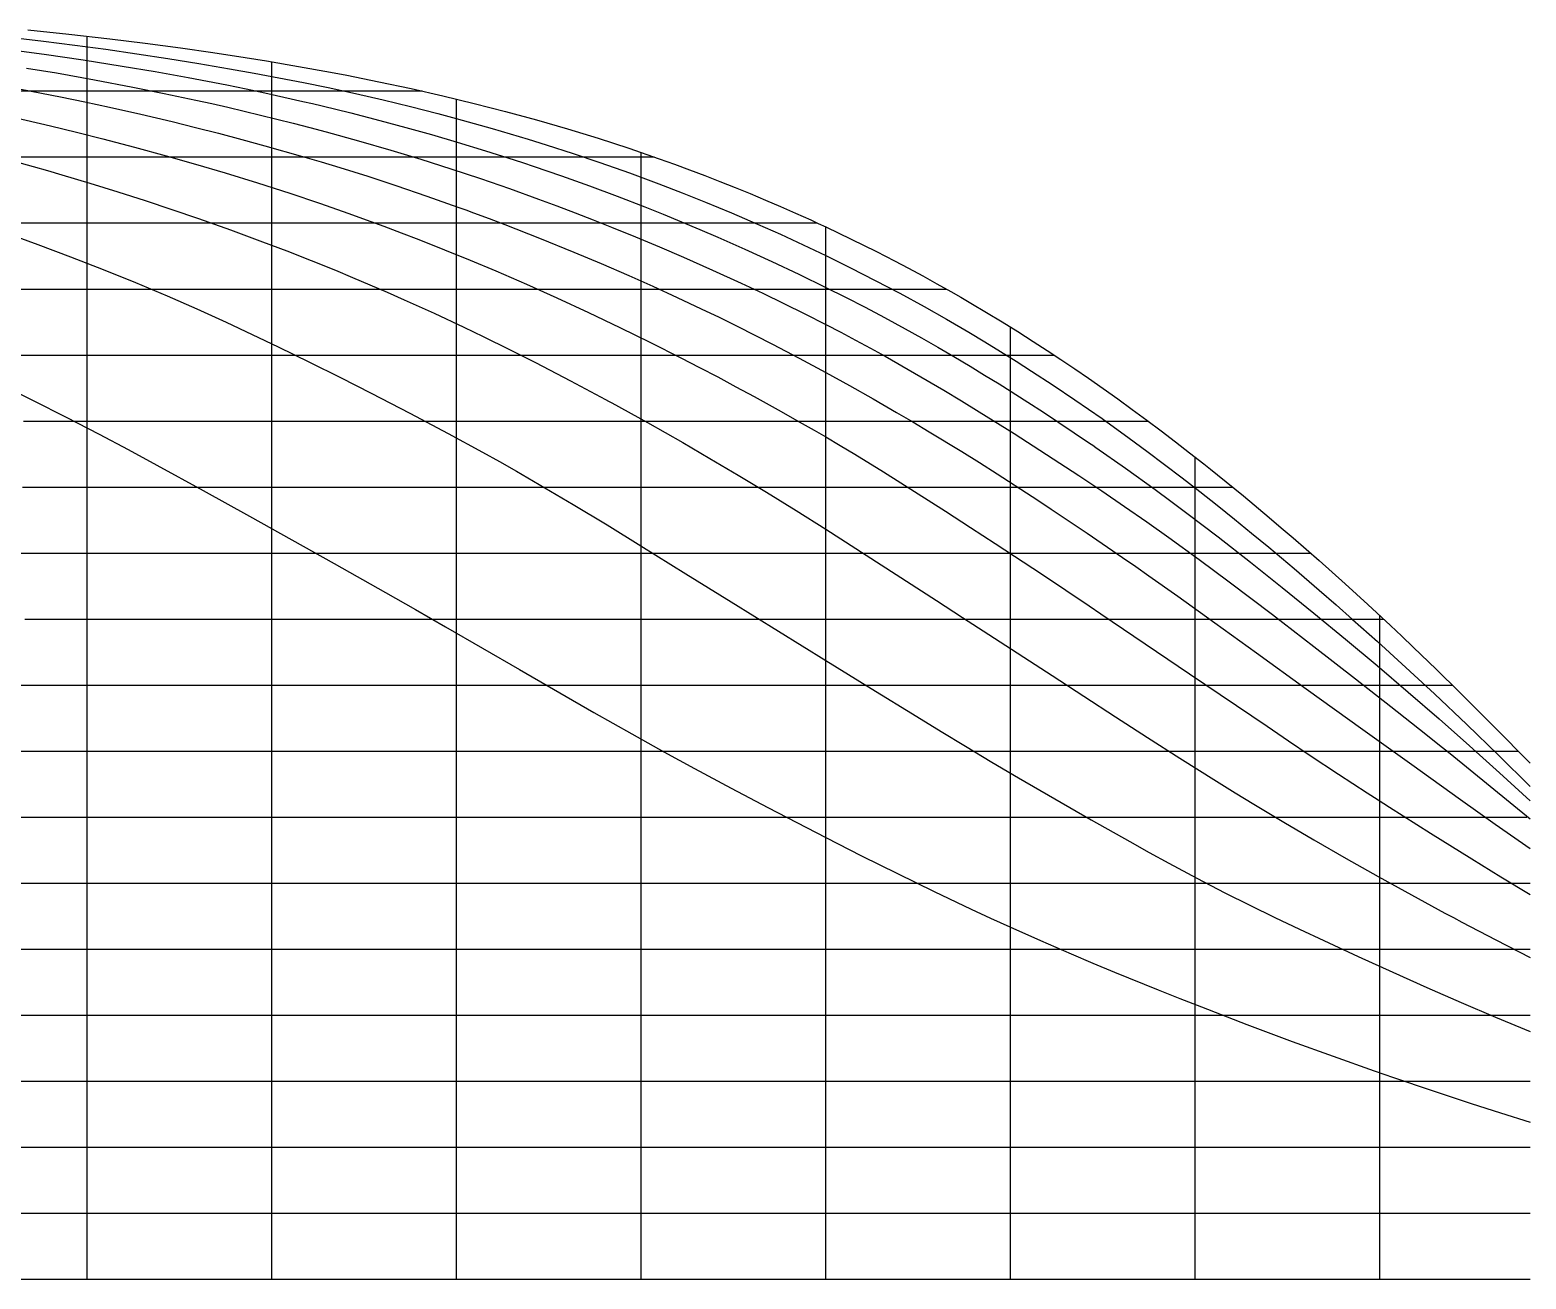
# Model space of a CAD drawing. Header units: millimetres. Extents: x 0 to 181739, y 0 to 19300.
# Drawn here: x 147534 to 170216, y 0 to 18925 of the extents above; entities that cross this region are included whole.
import ezdxf

# ---------------------------------------------------------------- set-up
doc = ezdxf.new("R2010")
doc.units = ezdxf.units.MM
for name, color, linetype in [('BUTTOCKS', 6, 'Continuous'), ('Knuckle', 1, 'Continuous'), ('SECTIONS', 3, 'Continuous'), ('WATERLINES', 5, 'Continuous')]:
    doc.layers.add(name, color=color, linetype=linetype)

msp = doc.modelspace()

# ---------------------------------------------------------------- linework, layer by layer
at = {"layer": 'BUTTOCKS'}
for points in [[(147354, 18000, 4908), (147611, 18000, 5033), (147956, 18000, 5205), (148298, 18000, 5383), (148532, 18000, 5508), (148765, 18000, 5637), (148996, 18000, 5768), (149225, 18000, 5901), (149316, 18000, 5954), (149406, 18000, 6008), (149649, 18000, 6153), (149890, 18000, 6299), (150130, 18000, 6448), (150368, 18000, 6600), (150583, 18000, 6741), (150796, 18000, 6884), (151008, 18000, 7031), (151218, 18000, 7179), (151386, 18000, 7301), (151553, 18000, 7424), (151741, 18000, 7565), (151927, 18000, 7708), (152112, 18000, 7853), (152295, 18000, 8000), (152319, 18000, 8019), (152342, 18000, 8038), (152568, 18000, 8224), (152792, 18000, 8412), (152967, 18000, 8560), (153141, 18000, 8709), (153315, 18000, 8858), (153479, 18000, 9000)], [(147288, 17000, 3075), (147554, 17000, 3167), (147819, 17000, 3262), (148276, 17000, 3431), (148503, 17000, 3519), (148729, 17000, 3608), (149182, 17000, 3794), (149407, 17000, 3889), (149632, 17000, 3986), (149879, 17000, 4096), (150125, 17000, 4209), (150370, 17000, 4324), (150614, 17000, 4441), (150862, 17000, 4563), (151109, 17000, 4689), (151354, 17000, 4816), (151598, 17000, 4947), (151898, 17000, 5112), (152195, 17000, 5282), (152491, 17000, 5455), (152694, 17000, 5579), (152897, 17000, 5704), (153098, 17000, 5832), (153297, 17000, 5962), (153502, 17000, 6098), (153705, 17000, 6236), (153906, 17000, 6376), (154106, 17000, 6520), (154325, 17000, 6681), (154541, 17000, 6845), (154756, 17000, 7011), (154968, 17000, 7180), (155190, 17000, 7362), (155377, 17000, 7518), (155562, 17000, 7677), (155745, 17000, 7838), (155927, 17000, 8000), (156182, 17000, 8230), (156434, 17000, 8463), (156482, 17000, 8508), (156531, 17000, 8553), (156765, 17000, 8776), (156998, 17000, 8999), (156998, 17000, 9000)], [(147071, 16000, 2080), (147652, 16000, 2224), (147925, 16000, 2294), (148199, 16000, 2366), (148613, 16000, 2479), (149025, 16000, 2597), (149493, 16000, 2740), (149726, 16000, 2814), (149959, 16000, 2890), (150376, 16000, 3032), (150790, 16000, 3180), (151029, 16000, 3268), (151268, 16000, 3359), (151505, 16000, 3453), (151741, 16000, 3549), (151971, 16000, 3645), (152199, 16000, 3744), (152427, 16000, 3844), (152654, 16000, 3948), (153001, 16000, 4111), (153345, 16000, 4281), (153589, 16000, 4404), (153832, 16000, 4531), (154073, 16000, 4661), (154312, 16000, 4794), (154546, 16000, 4928), (154779, 16000, 5065), (155010, 16000, 5205), (155238, 16000, 5348), (155451, 16000, 5485), (155662, 16000, 5625), (155871, 16000, 5768), (156078, 16000, 5914), (156281, 16000, 6062), (156483, 16000, 6212), (156683, 16000, 6365), (156880, 16000, 6520), (157089, 16000, 6689), (157295, 16000, 6860), (157499, 16000, 7035), (157700, 16000, 7212), (157801, 16000, 7304), (157901, 16000, 7396), (158060, 16000, 7544), (158218, 16000, 7695), (158374, 16000, 7847), (158528, 16000, 8000), (158735, 16000, 8211), (158939, 16000, 8425), (159142, 16000, 8641), (159342, 16000, 8858), (159471, 16000, 9000)], [(147072, 15000, 1523), (147586, 15000, 1620), (148093, 15000, 1721), (148600, 15000, 1827), (148724, 15000, 1854), (148849, 15000, 1881), (149402, 15000, 2007), (149678, 15000, 2073), (149954, 15000, 2141), (150458, 15000, 2271), (150960, 15000, 2408), (151216, 15000, 2481), (151472, 15000, 2556), (151728, 15000, 2633), (151983, 15000, 2713), (152411, 15000, 2852), (152624, 15000, 2925), (152837, 15000, 2999), (153009, 15000, 3061), (153180, 15000, 3125), (153444, 15000, 3226), (153707, 15000, 3330), (153969, 15000, 3438), (154229, 15000, 3548), (154581, 15000, 3702), (154930, 15000, 3862), (155202, 15000, 3990), (155472, 15000, 4121), (155690, 15000, 4230), (155907, 15000, 4341), (156122, 15000, 4454), (156336, 15000, 4571), (156558, 15000, 4696), (156778, 15000, 4824), (156996, 15000, 4955), (157213, 15000, 5090), (157475, 15000, 5260), (157734, 15000, 5435), (157937, 15000, 5577), (158138, 15000, 5722), (158336, 15000, 5871), (158532, 15000, 6022), (158667, 15000, 6130), (158800, 15000, 6238), (158970, 15000, 6382), (159138, 15000, 6527), (159304, 15000, 6675), (159467, 15000, 6825), (159534, 15000, 6888), (159600, 15000, 6951), (159777, 15000, 7124), (159952, 15000, 7300), (160117, 15000, 7471), (160280, 15000, 7645), (160441, 15000, 7822), (160599, 15000, 8000), (160733, 15000, 8153), (160864, 15000, 8307), (161050, 15000, 8531), (161234, 15000, 8756), (161415, 15000, 8984), (161428, 15000, 9000)], [(147357, 14000, 1185), (147838, 14000, 1264), (147961, 14000, 1285), (148084, 14000, 1306), (148707, 14000, 1415), (149329, 14000, 1530), (149719, 14000, 1606), (150108, 14000, 1684), (150502, 14000, 1766), (150895, 14000, 1851), (151484, 14000, 1985), (151778, 14000, 2054), (152071, 14000, 2126), (152521, 14000, 2241), (152969, 14000, 2360), (153182, 14000, 2420), (153395, 14000, 2481), (153623, 14000, 2549), (153850, 14000, 2619), (154076, 14000, 2691), (154302, 14000, 2765), (154422, 14000, 2806), (154542, 14000, 2847), (154766, 14000, 2926), (154988, 14000, 3007), (155210, 14000, 3090), (155431, 14000, 3175), (155847, 14000, 3342), (156260, 14000, 3516), (156585, 14000, 3658), (156909, 14000, 3805), (157124, 14000, 3907), (157339, 14000, 4010), (157553, 14000, 4116), (157765, 14000, 4225), (157976, 14000, 4336), (158186, 14000, 4451), (158395, 14000, 4567), (158601, 14000, 4687), (158831, 14000, 4825), (159058, 14000, 4967), (159282, 14000, 5113), (159503, 14000, 5263), (159552, 14000, 5297), (159600, 14000, 5331), (159696, 14000, 5399), (159907, 14000, 5555), (160115, 14000, 5715), (160320, 14000, 5879), (160521, 14000, 6048), (160654, 14000, 6165), (160786, 14000, 6285), (160916, 14000, 6406), (161045, 14000, 6529), (161215, 14000, 6699), (161381, 14000, 6871), (161545, 14000, 7047), (161705, 14000, 7226), (161868, 14000, 7415), (162027, 14000, 7607), (162182, 14000, 7803), (162335, 14000, 8000), (162393, 14000, 8077), (162451, 14000, 8154), (162634, 14000, 8403), (162814, 14000, 8654), (163059, 14000, 9000)], [(147436, 13000, 887), (147662, 13000, 920), (148344, 13000, 1022), (149024, 13000, 1130), (149701, 13000, 1243), (150377, 13000, 1361), (150845, 13000, 1446), (151313, 13000, 1534), (151678, 13000, 1605), (152114, 13000, 1693), (152550, 13000, 1784), (153031, 13000, 1889), (153511, 13000, 1999), (153790, 13000, 2065), (154068, 13000, 2134), (154345, 13000, 2205), (154622, 13000, 2279), (154845, 13000, 2341), (155067, 13000, 2406), (155511, 13000, 2540), (155850, 13000, 2648), (156188, 13000, 2762), (156525, 13000, 2879), (156687, 13000, 2938), (156850, 13000, 2998), (157240, 13000, 3146), (157628, 13000, 3301), (157777, 13000, 3362), (157925, 13000, 3424), (158069, 13000, 3486), (158212, 13000, 3548), (158351, 13000, 3609), (158490, 13000, 3672), (158742, 13000, 3788), (158993, 13000, 3908), (159242, 13000, 4031), (159489, 13000, 4159), (159544, 13000, 4188), (159600, 13000, 4218), (159841, 13000, 4350), (160079, 13000, 4486), (160283, 13000, 4607), (160484, 13000, 4731), (160684, 13000, 4859), (160881, 13000, 4990), (161070, 13000, 5122), (161256, 13000, 5256), (161439, 13000, 5395), (161619, 13000, 5538), (161782, 13000, 5673), (161942, 13000, 5811), (162100, 13000, 5952), (162255, 13000, 6096), (162407, 13000, 6244), (162557, 13000, 6394), (162703, 13000, 6547), (162846, 13000, 6704), (162994, 13000, 6873), (163138, 13000, 7045), (163278, 13000, 7220), (163414, 13000, 7399), (163523, 13000, 7547), (163630, 13000, 7697), (163839, 13000, 8000), (163875, 13000, 8054), (163910, 13000, 8107), (164084, 13000, 8373), (164254, 13000, 8639), (164484, 13000, 9000)], [(147422, 12000, 631), (147934, 12000, 696), (148550, 12000, 779), (149165, 12000, 866), (149634, 12000, 934), (150102, 12000, 1005), (150326, 12000, 1040), (150550, 12000, 1076), (150873, 12000, 1128), (151196, 12000, 1181), (151739, 12000, 1274), (152282, 12000, 1369), (152328, 12000, 1378), (152374, 12000, 1386), (153007, 12000, 1503), (153639, 12000, 1627), (153984, 12000, 1697), (154328, 12000, 1770), (154608, 12000, 1831), (154888, 12000, 1895), (155166, 12000, 1961), (155445, 12000, 2030), (155530, 12000, 2051), (155616, 12000, 2073), (155886, 12000, 2145), (156156, 12000, 2219), (156425, 12000, 2295), (156693, 12000, 2374), (157159, 12000, 2516), (157391, 12000, 2589), (157623, 12000, 2665), (157837, 12000, 2737), (158052, 12000, 2811), (158272, 12000, 2890), (158492, 12000, 2970), (158712, 12000, 3053), (158930, 12000, 3137), (159266, 12000, 3273), (159600, 12000, 3414), (159837, 12000, 3518), (160073, 12000, 3625), (160307, 12000, 3735), (160540, 12000, 3848), (160717, 12000, 3936), (160893, 12000, 4027), (161068, 12000, 4119), (161242, 12000, 4213), (161467, 12000, 4338), (161690, 12000, 4468), (161910, 12000, 4602), (162127, 12000, 4741), (162336, 12000, 4882), (162542, 12000, 5026), (162745, 12000, 5176), (162943, 12000, 5331), (163129, 12000, 5483), (163311, 12000, 5640), (163489, 12000, 5802), (163663, 12000, 5968), (163820, 12000, 6126), (163971, 12000, 6289), (164095, 12000, 6431), (164215, 12000, 6576), (164332, 12000, 6724), (164446, 12000, 6874), (164590, 12000, 7074), (164729, 12000, 7277), (164864, 12000, 7483), (164995, 12000, 7692), (165089, 12000, 7845), (165182, 12000, 8000), (165351, 12000, 8287), (165518, 12000, 8575), (165702, 12000, 8892), (165767, 12000, 9000)], [(147384, 11000, 419), (147955, 11000, 479), (148526, 11000, 543), (148759, 11000, 571), (148992, 11000, 599), (149468, 11000, 659), (149943, 11000, 721), (150673, 11000, 821), (150920, 11000, 857), (151167, 11000, 893), (151671, 11000, 970), (152174, 11000, 1049), (152302, 11000, 1069), (152431, 11000, 1090), (153111, 11000, 1203), (153790, 11000, 1322), (153907, 11000, 1344), (154024, 11000, 1365), (154609, 11000, 1475), (155193, 11000, 1591), (155699, 11000, 1698), (156203, 11000, 1811), (156365, 11000, 1849), (156527, 11000, 1888), (156808, 11000, 1958), (157088, 11000, 2029), (157367, 11000, 2104), (157646, 11000, 2180), (157759, 11000, 2211), (157872, 11000, 2243), (158150, 11000, 2324), (158427, 11000, 2406), (158703, 11000, 2492), (158979, 11000, 2580), (159290, 11000, 2683), (159600, 11000, 2791), (159837, 11000, 2878), (160074, 11000, 2966), (160309, 11000, 3058), (160543, 11000, 3152), (160779, 11000, 3250), (161014, 11000, 3350), (161248, 11000, 3453), (161481, 11000, 3559), (161581, 11000, 3605), (161680, 11000, 3651), (161856, 11000, 3736), (162032, 11000, 3821), (162228, 11000, 3919), (162423, 11000, 4020), (162617, 11000, 4123), (162809, 11000, 4229), (163074, 11000, 4382), (163205, 11000, 4462), (163335, 11000, 4543), (163552, 11000, 4685), (163767, 11000, 4831), (163977, 11000, 4983), (164184, 11000, 5140), (164347, 11000, 5270), (164508, 11000, 5404), (164632, 11000, 5512), (164754, 11000, 5624), (164873, 11000, 5737), (164989, 11000, 5854), (165102, 11000, 5975), (165211, 11000, 6098), (165244, 11000, 6137), (165349, 11000, 6265), (165449, 11000, 6395), (165547, 11000, 6528), (165687, 11000, 6731), (165822, 11000, 6938), (165943, 11000, 7135), (166060, 11000, 7334), (166174, 11000, 7535), (166284, 11000, 7738), (166354, 11000, 7869), (166422, 11000, 8000), (166585, 11000, 8320), (166750, 11000, 8640), (166864, 11000, 8849), (166950, 11000, 9000)], [(147455, 10000, 260), (147941, 10000, 300), (148428, 10000, 342), (148968, 10000, 394), (149509, 10000, 450), (150098, 10000, 515), (150687, 10000, 584), (151104, 10000, 636), (151521, 10000, 691), (151628, 10000, 705), (151735, 10000, 719), (152400, 10000, 813), (153064, 10000, 912), (153578, 10000, 992), (154092, 10000, 1076), (154577, 10000, 1159), (155062, 10000, 1244), (155450, 10000, 1316), (155838, 10000, 1389), (156396, 10000, 1499), (156952, 10000, 1615), (157479, 10000, 1731), (158004, 10000, 1854), (158470, 10000, 1970), (158934, 10000, 2093), (159268, 10000, 2185), (159600, 10000, 2281), (159906, 10000, 2373), (160210, 10000, 2469), (160453, 10000, 2547), (160695, 10000, 2628), (160936, 10000, 2712), (161177, 10000, 2798), (161555, 10000, 2939), (161930, 10000, 3088), (162312, 10000, 3247), (162691, 10000, 3413), (162894, 10000, 3505), (163097, 10000, 3600), (163299, 10000, 3697), (163500, 10000, 3796), (163711, 10000, 3905), (163921, 10000, 4018), (164129, 10000, 4134), (164334, 10000, 4254), (164537, 10000, 4378), (164768, 10000, 4527), (164994, 10000, 4682), (165205, 10000, 4834), (165412, 10000, 4991), (165614, 10000, 5154), (165811, 10000, 5323), (165898, 10000, 5401), (165984, 10000, 5481), (166097, 10000, 5593), (166207, 10000, 5707), (166314, 10000, 5826), (166416, 10000, 5947), (166516, 10000, 6071), (166612, 10000, 6198), (166707, 10000, 6332), (166799, 10000, 6469), (166887, 10000, 6608), (166972, 10000, 6750), (167053, 10000, 6894), (167130, 10000, 7039), (167198, 10000, 7172), (167264, 10000, 7306), (167346, 10000, 7478), (167425, 10000, 7651), (167580, 10000, 8000), (167692, 10000, 8253), (167807, 10000, 8505), (167908, 10000, 8712), (168013, 10000, 8917), (168059, 10000, 9000)], [(146879, 9000, 107), (147548, 9000, 141), (147766, 9000, 153), (147984, 9000, 166), (148628, 9000, 208), (149272, 9000, 256), (149696, 9000, 291), (150121, 9000, 329), (150759, 9000, 390), (151396, 9000, 457), (151610, 9000, 481), (151824, 9000, 505), (152372, 9000, 570), (152919, 9000, 639), (153144, 9000, 668), (153370, 9000, 699), (154024, 9000, 791), (154678, 9000, 890), (155207, 9000, 974), (155735, 9000, 1063), (156158, 9000, 1136), (156580, 9000, 1212), (157233, 9000, 1334), (157886, 9000, 1462), (158421, 9000, 1573), (158954, 9000, 1691), (159277, 9000, 1766), (159600, 9000, 1845), (160088, 9000, 1969), (160573, 9000, 2101), (160838, 9000, 2176), (161102, 9000, 2254), (161365, 9000, 2333), (161628, 9000, 2416), (161852, 9000, 2489), (162076, 9000, 2564), (162299, 9000, 2641), (162521, 9000, 2721), (162789, 9000, 2820), (163055, 9000, 2923), (163321, 9000, 3029), (163585, 9000, 3138), (163790, 9000, 3225), (163994, 9000, 3315), (164198, 9000, 3406), (164400, 9000, 3500), (164619, 9000, 3606), (164836, 9000, 3714), (165052, 9000, 3826), (165265, 9000, 3941), (165476, 9000, 4061), (165684, 9000, 4185), (165888, 9000, 4314), (166089, 9000, 4449), (166268, 9000, 4576), (166445, 9000, 4707), (166617, 9000, 4843), (166787, 9000, 4983), (166911, 9000, 5090), (167034, 9000, 5201), (167153, 9000, 5314), (167270, 9000, 5431), (167383, 9000, 5551), (167493, 9000, 5674), (167582, 9000, 5781), (167669, 9000, 5890), (167753, 9000, 6002), (167833, 9000, 6116), (167909, 9000, 6232), (167982, 9000, 6351), (168055, 9000, 6479), (168124, 9000, 6609), (168189, 9000, 6741), (168281, 9000, 6943), (168366, 9000, 7146), (168448, 9000, 7358), (168526, 9000, 7572), (168681, 9000, 8000), (168715, 9000, 8093), (168750, 9000, 8186), (168819, 9000, 8364), (168891, 9000, 8541), (168966, 9000, 8716), (169046, 9000, 8889), (169096, 9000, 8993), (169099, 9000, 9000)], [(146857, 8000, 37), (147559, 8000, 58), (148135, 8000, 79), (148710, 8000, 104), (149361, 8000, 136), (150012, 8000, 174), (150661, 8000, 219), (151311, 8000, 269), (151499, 8000, 285), (151687, 8000, 301), (152268, 8000, 355), (152848, 8000, 414), (153468, 8000, 481), (154086, 8000, 555), (154190, 8000, 568), (154293, 8000, 581), (154883, 8000, 658), (155472, 8000, 741), (156120, 8000, 839), (156768, 8000, 941), (157091, 8000, 995), (157413, 8000, 1049), (157610, 8000, 1083), (157807, 8000, 1117), (158412, 8000, 1227), (159017, 8000, 1342), (159309, 8000, 1400), (159600, 8000, 1460), (159857, 8000, 1515), (160113, 8000, 1571), (160404, 8000, 1637), (160695, 8000, 1706), (160986, 8000, 1777), (161275, 8000, 1850), (161681, 8000, 1957), (162085, 8000, 2068), (162341, 8000, 2142), (162596, 8000, 2218), (162850, 8000, 2297), (163104, 8000, 2378), (163359, 8000, 2462), (163612, 8000, 2548), (163864, 8000, 2638), (164116, 8000, 2731), (164189, 8000, 2759), (164263, 8000, 2787), (164504, 8000, 2882), (164745, 8000, 2979), (164985, 8000, 3079), (165223, 8000, 3182), (165443, 8000, 3280), (165662, 8000, 3380), (165879, 8000, 3483), (166095, 8000, 3590), (166249, 8000, 3668), (166403, 8000, 3749), (166555, 8000, 3832), (166706, 8000, 3917), (166911, 8000, 4038), (167112, 8000, 4164), (167310, 8000, 4296), (167505, 8000, 4433), (167671, 8000, 4557), (167833, 8000, 4685), (167992, 8000, 4818), (168147, 8000, 4956), (168269, 8000, 5071), (168387, 8000, 5189), (168502, 8000, 5310), (168613, 8000, 5435), (168719, 8000, 5565), (168820, 8000, 5698), (168902, 8000, 5816), (168979, 8000, 5936), (169052, 8000, 6060), (169120, 8000, 6186), (169184, 8000, 6315), (169244, 8000, 6445), (169315, 8000, 6617), (169380, 8000, 6792), (169439, 8000, 6968), (169494, 8000, 7146), (169556, 8000, 7359), (169615, 8000, 7573), (169673, 8000, 7787), (169734, 8000, 8000), (169796, 8000, 8207), (169863, 8000, 8412), (169936, 8000, 8616), (170015, 8000, 8817), (170095, 8000, 9000)], [(147095, 7000, 6), (147753, 7000, 15), (148412, 7000, 28), (148908, 7000, 40), (149404, 7000, 54), (149748, 7000, 66), (150092, 7000, 78), (150748, 7000, 105), (151403, 7000, 138), (151882, 7000, 166), (152361, 7000, 199), (152596, 7000, 216), (152831, 7000, 234), (153311, 7000, 274), (153790, 7000, 317), (154029, 7000, 340), (154268, 7000, 363), (154924, 7000, 432), (155580, 7000, 507), (156183, 7000, 582), (156785, 7000, 662), (157194, 7000, 719), (157602, 7000, 778), (158006, 7000, 839), (158409, 7000, 903), (159005, 7000, 1001), (159600, 7000, 1105), (159723, 7000, 1127), (159845, 7000, 1149), (160362, 7000, 1247), (160878, 7000, 1351), (161432, 7000, 1469), (161985, 7000, 1595), (162259, 7000, 1661), (162534, 7000, 1729), (162808, 7000, 1799), (163081, 7000, 1871), (163155, 7000, 1891), (163230, 7000, 1911), (163483, 7000, 1982), (163736, 7000, 2054), (163988, 7000, 2129), (164239, 7000, 2207), (164660, 7000, 2343), (165078, 7000, 2486), (165296, 7000, 2564), (165514, 7000, 2644), (165730, 7000, 2725), (165946, 7000, 2809), (166031, 7000, 2843), (166116, 7000, 2878), (166361, 7000, 2979), (166605, 7000, 3083), (166848, 7000, 3191), (167088, 7000, 3302), (167143, 7000, 3328), (167197, 7000, 3354), (167429, 7000, 3468), (167659, 7000, 3585), (167887, 7000, 3707), (168112, 7000, 3835), (168322, 7000, 3962), (168528, 7000, 4095), (168664, 7000, 4187), (168797, 7000, 4283), (168927, 7000, 4382), (169057, 7000, 4486), (169184, 7000, 4593), (169308, 7000, 4705), (169428, 7000, 4820), (169558, 7000, 4955), (169682, 7000, 5095), (169761, 7000, 5191), (169837, 7000, 5290), (169910, 7000, 5392), (169982, 7000, 5500), (170049, 7000, 5611), (170113, 7000, 5724), (170172, 7000, 5840), (170226, 7000, 5958)], [(52200, 6000, 0), (148246, 6000, 0), (148908, 6000, 2), (149570, 6000, 9), (150043, 6000, 16), (150516, 6000, 25), (151204, 6000, 42), (151892, 6000, 64), (152139, 6000, 74), (152386, 6000, 84), (152987, 6000, 113), (153588, 6000, 147), (154056, 6000, 177), (154524, 6000, 210), (155225, 6000, 266), (155926, 6000, 329), (156548, 6000, 390), (157170, 6000, 458), (157782, 6000, 530), (158393, 6000, 608), (158997, 6000, 690), (159600, 6000, 778), (160247, 6000, 878), (160892, 6000, 986), (161304, 6000, 1058), (161716, 6000, 1133), (162290, 6000, 1244), (162576, 6000, 1303), (162862, 6000, 1363), (163389, 6000, 1480), (163652, 6000, 1542), (163914, 6000, 1605), (163974, 6000, 1620), (164034, 6000, 1635), (164524, 6000, 1762), (165011, 6000, 1897), (165279, 6000, 1974), (165546, 6000, 2053), (165812, 6000, 2135), (166077, 6000, 2220), (166345, 6000, 2308), (166612, 6000, 2399), (166877, 6000, 2493), (167142, 6000, 2590), (167352, 6000, 2671), (167562, 6000, 2753), (167792, 6000, 2846), (168020, 6000, 2943), (168248, 6000, 3042), (168473, 6000, 3145), (168684, 6000, 3245), (168892, 6000, 3348), (169099, 6000, 3456), (169303, 6000, 3568), (169432, 6000, 3642), (169559, 6000, 3718), (169686, 6000, 3797), (169810, 6000, 3877), (169930, 6000, 3958), (170047, 6000, 4041), (170163, 6000, 4126), (170277, 6000, 4214)], [(52200, 5000, 0), (150475, 5000, 0), (150996, 5000, 1), (151517, 5000, 5), (152105, 5000, 13), (152693, 5000, 25), (153328, 5000, 42), (153962, 5000, 63), (154048, 5000, 66), (154134, 5000, 70), (154628, 5000, 91), (155121, 5000, 115), (155574, 5000, 139), (156027, 5000, 167), (156506, 5000, 199), (156984, 5000, 234), (157574, 5000, 282), (158164, 5000, 335), (158370, 5000, 355), (158575, 5000, 376), (159126, 5000, 434), (159363, 5000, 461), (159600, 5000, 488), (160189, 5000, 560), (160778, 5000, 637), (161246, 5000, 702), (161713, 5000, 770), (162301, 5000, 860), (162888, 5000, 956), (163232, 5000, 1015), (163575, 5000, 1077), (163917, 5000, 1141), (164259, 5000, 1209), (164427, 5000, 1244), (164595, 5000, 1279), (164952, 5000, 1356), (165231, 5000, 1419), (165510, 5000, 1484), (165789, 5000, 1552), (166067, 5000, 1621), (166443, 5000, 1719), (166817, 5000, 1821), (167000, 5000, 1873), (167183, 5000, 1926), (167432, 5000, 2002), (167680, 5000, 2080), (167928, 5000, 2161), (168174, 5000, 2245), (168432, 5000, 2336), (168688, 5000, 2431), (168943, 5000, 2530), (169197, 5000, 2632), (169389, 5000, 2712), (169580, 5000, 2795), (169770, 5000, 2880), (169959, 5000, 2967), (170119, 5000, 3043), (170277, 5000, 3121)], [(52200, 4000, 0), (152696, 4000, 0), (153335, 4000, 2), (153974, 4000, 8), (154601, 4000, 18), (155228, 4000, 32), (155861, 4000, 49), (156493, 4000, 71), (157158, 4000, 98), (157823, 4000, 131), (158265, 4000, 157), (158707, 4000, 185), (159153, 4000, 216), (159600, 4000, 250), (160219, 4000, 303), (160838, 4000, 360), (161078, 4000, 384), (161318, 4000, 409), (161920, 4000, 473), (162522, 4000, 543), (162701, 4000, 565), (162880, 4000, 587), (163517, 4000, 669), (163834, 4000, 713), (164152, 4000, 759), (164512, 4000, 814), (164871, 4000, 871), (165227, 4000, 931), (165581, 4000, 994), (166106, 4000, 1092), (166630, 4000, 1198), (167057, 4000, 1290), (167482, 4000, 1386), (167735, 4000, 1447), (167988, 4000, 1509), (168240, 4000, 1574), (168492, 4000, 1641), (168574, 4000, 1664), (168657, 4000, 1687), (168902, 4000, 1757), (169146, 4000, 1830), (169389, 4000, 1905), (169631, 4000, 1984), (169955, 4000, 2094), (170277, 4000, 2209)], [(52200, 3000, 0), (155017, 3000, 0), (155691, 3000, 2), (156364, 3000, 8), (156508, 3000, 9), (156651, 3000, 11), (157238, 3000, 20), (157826, 3000, 32), (158273, 3000, 43), (158719, 3000, 55), (159160, 3000, 70), (159600, 3000, 86), (160247, 3000, 114), (160899, 3000, 146), (161551, 3000, 184), (162211, 3000, 228), (162871, 3000, 278), (163372, 3000, 321), (163873, 3000, 368), (164441, 3000, 427), (165008, 3000, 491), (165351, 3000, 533), (165694, 3000, 576), (166268, 3000, 655), (166841, 3000, 739), (167346, 3000, 819), (167850, 3000, 906), (168293, 3000, 987), (168734, 3000, 1073), (169005, 3000, 1129), (169276, 3000, 1187), (169547, 3000, 1247), (169817, 3000, 1310), (170277, 3000, 1422)], [(52200, 2000, 0), (157806, 2000, 0), (158029, 2000, 0), (158252, 2000, 0), (158926, 2000, 3), (159600, 2000, 8), (160368, 2000, 16), (161136, 2000, 28), (161282, 2000, 30), (161428, 2000, 33), (162153, 2000, 49), (162877, 2000, 71), (163509, 2000, 96), (164140, 2000, 126), (164898, 2000, 170), (165562, 2000, 215), (166225, 2000, 267), (166734, 2000, 312), (167243, 2000, 361), (167755, 2000, 415), (168266, 2000, 475), (168606, 2000, 517), (168945, 2000, 561), (169237, 2000, 602), (169530, 2000, 645), (169821, 2000, 689), (170113, 2000, 736), (170195, 2000, 750), (170277, 2000, 764)], [(52200, 1000, 0), (163770, 1000, 0), (164327, 1000, 1), (164946, 1000, 3), (165565, 1000, 10), (166210, 1000, 20), (166855, 1000, 38), (167340, 1000, 56), (167824, 1000, 78), (168240, 1000, 101), (168655, 1000, 125), (168866, 1000, 138), (169078, 1000, 152), (169678, 1000, 195), (170277, 1000, 243)]]:
    msp.add_polyline3d(points, dxfattribs=at)
at = {"layer": 'Knuckle'}
msp.add_polyline3d([(51161, 0, 0), (170277, 0, 0)], dxfattribs=at)
at = {"layer": 'SECTIONS'}
for points in [[(148400, 0, 0), (148400, 5931, 0), (148400, 6220, 2), (148400, 6509, 9), (148400, 6778, 18), (148400, 7048, 30), (148400, 7317, 44), (148400, 7586, 60), (148400, 7822, 77), (148400, 8058, 95), (148400, 8293, 116), (148400, 8527, 139), (148400, 8760, 164), (148400, 8994, 192), (148400, 9229, 222), (148400, 9463, 255), (148400, 9698, 291), (148400, 9931, 328), (148400, 10058, 349), (148400, 10184, 371), (148400, 10433, 416), (148400, 10681, 464), (148400, 10930, 514), (148400, 11177, 566), (148400, 11358, 606), (148400, 11538, 647), (148400, 11795, 708), (148400, 12050, 771), (148400, 12305, 837), (148400, 12559, 905), (148400, 12612, 920), (148400, 12665, 935), (148400, 12919, 1007), (148400, 13171, 1083), (148400, 13423, 1162), (148400, 13674, 1245), (148400, 13946, 1341), (148400, 14217, 1442), (148400, 14448, 1534), (148400, 14677, 1631), (148400, 14828, 1700), (148400, 14977, 1772), (148400, 15125, 1848), (148400, 15165, 1870), (148400, 15206, 1892), (148400, 15349, 1973), (148400, 15490, 2059), (148400, 15628, 2148), (148400, 15764, 2242), (148400, 15897, 2339), (148400, 16027, 2441), (148400, 16146, 2540), (148400, 16261, 2642), (148400, 16374, 2748), (148400, 16484, 2857), (148400, 16590, 2970), (148400, 16693, 3086), (148400, 16791, 3203), (148400, 16886, 3324), (148400, 16977, 3447), (148400, 17066, 3573), (148400, 17151, 3701), (148400, 17233, 3831), (148400, 17276, 3901), (148400, 17318, 3971), (148400, 17440, 4188), (148400, 17556, 4408), (148400, 17665, 4632), (148400, 17768, 4858), (148400, 17863, 5084), (148400, 17954, 5313), (148400, 18039, 5544), (148400, 18119, 5777), (148400, 18195, 6015), (148400, 18266, 6254), (148400, 18333, 6495), (148400, 18396, 6737), (148400, 18432, 6879), (148400, 18466, 7022), (148400, 18522, 7266), (148400, 18575, 7510), (148400, 18625, 7755), (148400, 18671, 8000), (148400, 18728, 8326), (148400, 18780, 8652), (148400, 18825, 8957), (148400, 18831, 9000)], [(151200, 0, 0), (151200, 4674, 0), (151200, 5016, 3), (151200, 5359, 11), (151200, 5675, 24), (151200, 5992, 41), (151200, 6307, 63), (151200, 6518, 80), (151200, 6729, 99), (151200, 7149, 144), (151200, 7407, 175), (151200, 7665, 210), (151200, 7922, 247), (151200, 8179, 287), (151200, 8453, 334), (151200, 8726, 383), (151200, 8999, 436), (151200, 9272, 490), (151200, 9533, 546), (151200, 9793, 603), (151200, 10055, 663), (151200, 10316, 725), (151200, 10577, 789), (151200, 10838, 856), (151200, 11093, 923), (151200, 11348, 993), (151200, 11590, 1061), (151200, 11831, 1132), (151200, 12072, 1204), (151200, 12311, 1279), (151200, 12670, 1397), (151200, 12848, 1459), (151200, 13026, 1523), (151200, 13263, 1611), (151200, 13499, 1703), (151200, 13733, 1800), (151200, 13965, 1903), (151200, 14029, 1932), (151200, 14093, 1962), (151200, 14312, 2071), (151200, 14528, 2187), (151200, 14670, 2268), (151200, 14809, 2353), (151200, 14947, 2441), (151200, 15073, 2527), (151200, 15197, 2616), (151200, 15319, 2709), (151200, 15438, 2805), (151200, 15555, 2903), (151200, 15670, 3005), (151200, 15785, 3114), (151200, 15898, 3227), (151200, 16008, 3342), (151200, 16115, 3460), (151200, 16218, 3581), (151200, 16319, 3705), (151200, 16400, 3809), (151200, 16479, 3916), (151200, 16556, 4024), (151200, 16631, 4133), (151200, 16753, 4319), (151200, 16869, 4509), (151200, 16980, 4701), (151200, 17086, 4896), (151200, 17188, 5093), (151200, 17285, 5292), (151200, 17379, 5494), (151200, 17468, 5697), (151200, 17586, 5979), (151200, 17697, 6264), (151200, 17801, 6552), (151200, 17894, 6825), (151200, 17980, 7101), (151200, 18046, 7324), (151200, 18107, 7549), (151200, 18166, 7774), (151200, 18221, 8000), (151200, 18279, 8243), (151200, 18334, 8486), (151200, 18438, 8973), (151200, 18443, 9000)], [(154000, 0, 0), (154000, 3426, 0), (154000, 3650, 1), (154000, 3873, 5), (154000, 4096, 11), (154000, 4319, 20), (154000, 4566, 33), (154000, 4812, 49), (154000, 5058, 69), (154000, 5304, 92), (154000, 5642, 128), (154000, 5979, 171), (154000, 6242, 209), (154000, 6504, 250), (154000, 6766, 294), (154000, 7028, 342), (154000, 7417, 418), (154000, 7804, 500), (154000, 8025, 550), (154000, 8246, 601), (154000, 8686, 708), (154000, 9002, 789), (154000, 9318, 872), (154000, 9633, 957), (154000, 9948, 1046), (154000, 10232, 1128), (154000, 10515, 1212), (154000, 10784, 1293), (154000, 11052, 1377), (154000, 11319, 1464), (154000, 11585, 1554), (154000, 11783, 1623), (154000, 11980, 1694), (154000, 12176, 1767), (154000, 12371, 1844), (154000, 12460, 1880), (154000, 12549, 1916), (154000, 12753, 2004), (154000, 12954, 2095), (154000, 13154, 2191), (154000, 13352, 2291), (154000, 13555, 2400), (154000, 13755, 2514), (154000, 13893, 2598), (154000, 14029, 2685), (154000, 14163, 2774), (154000, 14295, 2867), (154000, 14424, 2963), (154000, 14552, 3062), (154000, 14685, 3170), (154000, 14816, 3283), (154000, 14943, 3398), (154000, 15068, 3517), (154000, 15190, 3639), (154000, 15309, 3763), (154000, 15449, 3918), (154000, 15585, 4077), (154000, 15730, 4256), (154000, 15869, 4440), (154000, 16004, 4628), (154000, 16133, 4820), (154000, 16264, 5025), (154000, 16390, 5234), (154000, 16510, 5446), (154000, 16626, 5661), (154000, 16719, 5843), (154000, 16810, 6027), (154000, 16921, 6265), (154000, 17027, 6505), (154000, 17128, 6748), (154000, 17226, 6992), (154000, 17321, 7242), (154000, 17411, 7493), (154000, 17498, 7746), (154000, 17582, 8000), (154000, 17639, 8179), (154000, 17694, 8359), (154000, 17778, 8642), (154000, 17858, 8926), (154000, 17878, 9000)], [(156800, 0, 0), (156800, 2325, 0), (156800, 2652, 3), (156800, 2978, 12), (156800, 3240, 24), (156800, 3501, 40), (156800, 3763, 61), (156800, 4023, 85), (156800, 4271, 113), (156800, 4519, 145), (156800, 4766, 181), (156800, 5012, 221), (156800, 5318, 276), (156800, 5623, 336), (156800, 5894, 394), (156800, 6164, 454), (156800, 6434, 518), (156800, 6702, 586), (156800, 6972, 656), (156800, 7241, 729), (156800, 7777, 881), (156800, 8318, 1042), (156800, 8856, 1207), (156800, 9407, 1383), (156800, 9682, 1474), (156800, 9955, 1567), (156800, 10192, 1650), (156800, 10428, 1735), (156800, 10663, 1823), (156800, 10896, 1915), (156800, 11091, 1994), (156800, 11285, 2075), (156800, 11477, 2159), (156800, 11668, 2246), (156800, 11860, 2337), (156800, 12050, 2431), (156800, 12239, 2529), (156800, 12425, 2630), (156800, 12647, 2758), (156800, 12864, 2892), (156800, 13078, 3032), (156800, 13287, 3178), (156800, 13435, 3288), (156800, 13581, 3401), (156800, 13725, 3517), (156800, 13866, 3636), (156800, 14053, 3803), (156800, 14235, 3975), (156800, 14411, 4153), (156800, 14582, 4336), (156800, 14690, 4457), (156800, 14795, 4580), (156800, 14898, 4706), (156800, 14998, 4834), (156800, 15141, 5027), (156800, 15278, 5224), (156800, 15410, 5425), (156800, 15537, 5629), (156800, 15573, 5688), (156800, 15608, 5748), (156800, 15733, 5963), (156800, 15854, 6180), (156800, 15971, 6400), (156800, 16084, 6621), (156800, 16183, 6825), (156800, 16292, 7055), (156800, 16396, 7286), (156800, 16497, 7519), (156800, 16595, 7754), (156800, 16645, 7877), (156800, 16694, 8000), (156800, 16769, 8193), (156800, 16843, 8386), (156800, 16940, 8644), (156800, 17034, 8903), (156800, 17068, 9000)], [(159600, 0, 0), (159600, 1543, 0), (159600, 1853, 4), (159600, 2163, 15), (159600, 2406, 30), (159600, 2649, 49), (159600, 2891, 74), (159600, 3133, 103), (159600, 3413, 144), (159600, 3692, 191), (159600, 3924, 235), (159600, 4155, 283), (159600, 4385, 334), (159600, 4614, 389), (159600, 4847, 448), (159600, 5079, 510), (159600, 5311, 574), (159600, 5542, 640), (159600, 5920, 753), (159600, 6296, 871), (159600, 6574, 961), (159600, 6850, 1054), (159600, 7401, 1244), (159600, 7811, 1391), (159600, 8219, 1541), (159600, 8485, 1642), (159600, 8751, 1745), (159600, 8969, 1832), (159600, 9187, 1921), (159600, 9403, 2013), (159600, 9619, 2107), (159600, 9724, 2154), (159600, 9829, 2202), (159600, 10071, 2315), (159600, 10311, 2431), (159600, 10548, 2550), (159600, 10784, 2674), (159600, 10913, 2744), (159600, 11041, 2815), (159600, 11263, 2943), (159600, 11483, 3075), (159600, 11700, 3211), (159600, 11913, 3353), (159600, 12110, 3490), (159600, 12303, 3633), (159600, 12493, 3779), (159600, 12678, 3932), (159600, 12810, 4045), (159600, 12939, 4161), (159600, 13065, 4280), (159600, 13250, 4463), (159600, 13430, 4651), (159600, 13608, 4850), (159600, 13780, 5053), (159600, 13939, 5252), (159600, 14092, 5455), (159600, 14240, 5662), (159600, 14382, 5873), (159600, 14526, 6101), (159600, 14664, 6334), (159600, 14796, 6569), (159600, 14924, 6807), (159600, 14998, 6947), (159600, 15069, 7087), (159600, 15182, 7314), (159600, 15293, 7542), (159600, 15401, 7770), (159600, 15507, 8000), (159600, 15629, 8274), (159600, 15749, 8549), (159600, 15903, 8909), (159600, 15941, 9000)], [(162400, 0, 0), (162400, 1135, 0), (162400, 1349, 4), (162400, 1563, 14), (162400, 1777, 31), (162400, 1990, 54), (162400, 2204, 83), (162400, 2416, 118), (162400, 2628, 158), (162400, 2838, 203), (162400, 3069, 258), (162400, 3299, 318), (162400, 3528, 383), (162400, 3755, 451), (162400, 4031, 538), (162400, 4305, 629), (162400, 4578, 723), (162400, 4851, 821), (162400, 5116, 919), (162400, 5381, 1019), (162400, 5644, 1122), (162400, 5907, 1228), (162400, 6107, 1310), (162400, 6306, 1393), (162400, 6571, 1507), (162400, 6835, 1622), (162400, 7099, 1739), (162400, 7361, 1858), (162400, 7839, 2082), (162400, 8076, 2196), (162400, 8312, 2313), (162400, 8650, 2487), (162400, 8818, 2577), (162400, 8985, 2669), (162400, 9214, 2799), (162400, 9442, 2933), (162400, 9667, 3071), (162400, 9889, 3213), (162400, 10095, 3348), (162400, 10299, 3488), (162400, 10500, 3630), (162400, 10699, 3776), (162400, 10754, 3817), (162400, 10809, 3859), (162400, 10997, 4005), (162400, 11183, 4156), (162400, 11365, 4310), (162400, 11543, 4470), (162400, 11604, 4526), (162400, 11664, 4584), (162400, 11784, 4701), (162400, 11901, 4820), (162400, 12015, 4942), (162400, 12182, 5129), (162400, 12343, 5322), (162400, 12439, 5443), (162400, 12534, 5565), (162400, 12626, 5690), (162400, 12716, 5815), (162400, 12857, 6020), (162400, 12994, 6227), (162400, 13126, 6437), (162400, 13255, 6650), (162400, 13377, 6862), (162400, 13496, 7077), (162400, 13610, 7293), (162400, 13722, 7512), (162400, 13842, 7755), (162400, 13959, 8000), (162400, 14145, 8397), (162400, 14329, 8795), (162400, 14423, 9000)], [(165200, 0, 0), (165200, 849, 0), (165200, 869, 0), (165200, 889, 0), (165200, 1028, 7), (165200, 1168, 21), (165200, 1306, 41), (165200, 1444, 65), (165200, 1581, 91), (165200, 1717, 121), (165200, 1852, 152), (165200, 1986, 186), (165200, 2217, 249), (165200, 2445, 319), (165200, 2671, 395), (165200, 2896, 475), (165200, 3215, 596), (165200, 3531, 724), (165200, 3772, 826), (165200, 4011, 932), (165200, 4249, 1041), (165200, 4485, 1154), (165200, 4834, 1327), (165200, 5180, 1506), (165200, 5521, 1687), (165200, 5859, 1872), (165200, 6310, 2126), (165200, 6759, 2385), (165200, 6979, 2516), (165200, 7198, 2650), (165200, 7415, 2787), (165200, 7630, 2926), (165200, 7735, 2994), (165200, 7839, 3063), (165200, 7987, 3163), (165200, 8135, 3264), (165200, 8339, 3407), (165200, 8541, 3552), (165200, 8740, 3701), (165200, 8936, 3854), (165200, 8989, 3897), (165200, 9041, 3940), (165200, 9239, 4106), (165200, 9433, 4277), (165200, 9622, 4453), (165200, 9807, 4633), (165200, 9921, 4748), (165200, 10089, 4925), (165200, 10254, 5105), (165200, 10414, 5289), (165200, 10568, 5477), (165200, 10613, 5534), (165200, 10657, 5592), (165200, 10718, 5673), (165200, 10778, 5755), (165200, 10869, 5886), (165200, 10957, 6019), (165200, 11042, 6154), (165200, 11165, 6359), (165200, 11283, 6568), (165200, 11402, 6792), (165200, 11518, 7018), (165200, 11639, 7262), (165200, 11756, 7507), (165200, 11986, 8000), (165200, 12186, 8430), (165200, 12387, 8859), (165200, 12454, 9000)], [(168000, 0, 0), (168000, 458, 0), (168000, 527, 2), (168000, 596, 7), (168000, 665, 15), (168000, 733, 26), (168000, 841, 47), (168000, 948, 73), (168000, 1159, 133), (168000, 1276, 169), (168000, 1391, 207), (168000, 1603, 282), (168000, 1812, 364), (168000, 2019, 452), (168000, 2224, 544), (168000, 2384, 619), (168000, 2543, 697), (168000, 2751, 801), (168000, 2957, 909), (168000, 3162, 1019), (168000, 3365, 1133), (168000, 3554, 1242), (168000, 3742, 1354), (168000, 3959, 1486), (168000, 4174, 1622), (168000, 4387, 1762), (168000, 4598, 1904), (168000, 4823, 2059), (168000, 5046, 2218), (168000, 5268, 2380), (168000, 5488, 2543), (168000, 5561, 2598), (168000, 5635, 2654), (168000, 6081, 2997), (168000, 6301, 3172), (168000, 6518, 3350), (168000, 6708, 3512), (168000, 6895, 3677), (168000, 7080, 3845), (168000, 7261, 4016), (168000, 7401, 4155), (168000, 7537, 4296), (168000, 7670, 4441), (168000, 7801, 4588), (168000, 7964, 4780), (168000, 8122, 4976), (168000, 8274, 5176), (168000, 8420, 5381), (168000, 8545, 5567), (168000, 8664, 5756), (168000, 8777, 5948), (168000, 8883, 6145), (168000, 8955, 6286), (168000, 9022, 6428), (168000, 9087, 6573), (168000, 9178, 6792), (168000, 9264, 7012), (168000, 9356, 7259), (168000, 9444, 7506), (168000, 9533, 7753), (168000, 9624, 8000), (168000, 9701, 8203), (168000, 9783, 8405), (168000, 9880, 8632), (168000, 9983, 8856), (168000, 10054, 9000)]]:
    msp.add_polyline3d(points, dxfattribs=at)
at = {"layer": 'WATERLINES'}
for points in [[(147502, 18925, 9000), (148124, 18862, 9000), (148745, 18792, 9000), (149282, 18726, 9000), (149818, 18654, 9000), (150307, 18584, 9000), (150796, 18509, 9000), (151122, 18456, 9000), (151606, 18373, 9000), (152090, 18285, 9000), (152337, 18238, 9000), (152825, 18141, 9000), (153312, 18037, 9000), (153792, 17928, 9000), (154270, 17812, 9000), (154744, 17691, 9000), (155215, 17562, 9000), (155683, 17426, 9000), (156149, 17283, 9000), (156381, 17209, 9000), (156613, 17132, 9000), (157075, 16973, 9000), (157306, 16890, 9000), (157536, 16806, 9000), (157766, 16719, 9000), (157995, 16630, 9000), (158225, 16538, 9000), (158454, 16445, 9000), (158684, 16348, 9000), (158914, 16250, 9000), (159143, 16149, 9000), (159371, 16046, 9000), (159485, 15994, 9000), (159600, 15940, 9000), (159986, 15757, 9000), (160369, 15567, 9000), (160504, 15497, 9000), (160640, 15427, 9000), (160856, 15314, 9000), (161071, 15198, 9000), (161285, 15080, 9000), (161498, 14960, 9000), (161648, 14874, 9000), (161798, 14786, 9000), (162037, 14645, 9000), (162274, 14501, 9000), (162510, 14354, 9000), (162744, 14205, 9000), (162955, 14068, 9000), (163165, 13930, 9000), (163374, 13789, 9000), (163582, 13647, 9000), (163805, 13491, 9000), (164027, 13334, 9000), (164247, 13175, 9000), (164466, 13014, 9000), (164684, 12851, 9000), (164900, 12686, 9000), (165115, 12519, 9000), (165329, 12351, 9000), (165433, 12268, 9000), (165537, 12185, 9000), (165932, 11864, 9000), (166324, 11538, 9000), (166505, 11384, 9000), (166685, 11229, 9000), (167081, 10885, 9000), (167473, 10535, 9000), (167818, 10221, 9000), (168159, 9904, 9000), (168333, 9740, 9000), (168505, 9576, 9000), (168856, 9237, 9000), (169204, 8895, 9000), (169561, 8540, 9000), (169915, 8183, 9000), (170096, 7998, 9000), (170277, 7814, 9000)], [(147178, 18634, 7000), (147750, 18556, 7000), (148343, 18470, 7000), (148935, 18377, 7000), (149435, 18293, 7000), (149935, 18203, 7000), (150229, 18148, 7000), (150522, 18091, 7000), (150811, 18032, 7000), (151098, 17971, 7000), (151386, 17908, 7000), (151672, 17843, 7000), (151818, 17809, 7000), (151963, 17775, 7000), (152402, 17667, 7000), (152840, 17554, 7000), (153231, 17449, 7000), (153620, 17340, 7000), (154009, 17226, 7000), (154443, 17094, 7000), (154876, 16956, 7000), (155019, 16909, 7000), (155162, 16862, 7000), (155591, 16715, 7000), (156017, 16562, 7000), (156439, 16406, 7000), (156858, 16243, 7000), (157136, 16132, 7000), (157412, 16019, 7000), (157688, 15903, 7000), (157962, 15785, 7000), (158374, 15604, 7000), (158783, 15417, 7000), (159192, 15223, 7000), (159600, 15025, 7000), (159899, 14876, 7000), (160196, 14723, 7000), (160491, 14566, 7000), (160648, 14482, 7000), (160803, 14397, 7000), (161051, 14259, 7000), (161298, 14118, 7000), (161543, 13975, 7000), (161787, 13831, 7000), (162008, 13697, 7000), (162228, 13561, 7000), (162665, 13285, 7000), (162900, 13133, 7000), (163134, 12979, 7000), (163367, 12823, 7000), (163598, 12665, 7000), (163647, 12632, 7000), (163695, 12598, 7000), (164145, 12283, 7000), (164591, 11961, 7000), (164832, 11784, 7000), (165072, 11605, 7000), (165548, 11243, 7000), (166037, 10863, 7000), (166521, 10477, 7000), (166998, 10091, 7000), (167480, 9695, 7000), (167958, 9295, 7000), (168431, 8893, 7000), (168900, 8486, 7000), (169360, 8080, 7000), (169815, 7670, 7000), (170046, 7459, 7000), (170277, 7246, 7000)], [(147269, 18808, 8000), (147741, 18754, 8000), (148213, 18696, 8000), (148684, 18633, 8000), (149154, 18565, 8000), (149624, 18493, 8000), (150093, 18417, 8000), (150561, 18337, 8000), (150935, 18270, 8000), (151309, 18201, 8000), (151682, 18128, 8000), (152055, 18052, 8000), (152472, 17961, 8000), (152889, 17864, 8000), (153305, 17763, 8000), (153719, 17657, 8000), (153994, 17583, 8000), (154269, 17508, 8000), (154543, 17430, 8000), (154817, 17350, 8000), (155090, 17268, 8000), (155362, 17183, 8000), (155769, 17052, 8000), (156175, 16916, 8000), (156623, 16758, 8000), (157069, 16594, 8000), (157423, 16458, 8000), (157777, 16317, 8000), (158172, 16153, 8000), (158564, 15984, 8000), (158912, 15829, 8000), (159257, 15670, 8000), (159600, 15507, 8000), (159977, 15321, 8000), (160350, 15131, 8000), (160722, 14935, 8000), (161090, 14734, 8000), (161431, 14541, 8000), (161769, 14344, 8000), (162009, 14200, 8000), (162248, 14054, 8000), (162485, 13906, 8000), (162721, 13755, 8000), (163049, 13541, 8000), (163374, 13322, 8000), (163788, 13036, 8000), (164198, 12742, 8000), (164468, 12543, 8000), (164737, 12342, 8000), (165004, 12138, 8000), (165269, 11932, 8000), (165533, 11725, 8000), (165795, 11515, 8000), (166055, 11303, 8000), (166314, 11090, 8000), (166700, 10766, 8000), (167082, 10437, 8000), (167335, 10217, 8000), (167587, 9994, 8000), (167962, 9658, 8000), (168334, 9319, 8000), (168827, 8864, 8000), (169316, 8403, 8000), (169799, 7937, 8000), (170277, 7465, 8000)], [(147483, 18348, 6000), (147935, 18273, 6000), (148514, 18170, 6000), (149093, 18060, 6000), (149571, 17963, 6000), (150048, 17862, 6000), (150291, 17808, 6000), (150534, 17753, 6000), (151030, 17636, 6000), (151524, 17512, 6000), (151776, 17447, 6000), (152027, 17381, 6000), (152518, 17246, 6000), (153006, 17105, 6000), (153463, 16967, 6000), (153918, 16823, 6000), (154364, 16675, 6000), (154806, 16522, 6000), (155247, 16363, 6000), (155524, 16260, 6000), (155799, 16155, 6000), (156074, 16048, 6000), (156349, 15939, 6000), (156714, 15790, 6000), (157078, 15637, 6000), (157441, 15482, 6000), (157881, 15287, 6000), (158318, 15088, 6000), (158643, 14935, 6000), (158966, 14780, 6000), (159284, 14623, 6000), (159600, 14463, 6000), (159827, 14345, 6000), (160052, 14226, 6000), (160277, 14104, 6000), (160500, 13981, 6000), (160947, 13726, 6000), (161391, 13466, 6000), (161659, 13304, 6000), (161925, 13141, 6000), (162455, 12809, 6000), (162948, 12492, 6000), (163438, 12172, 6000), (163784, 11941, 6000), (164128, 11707, 6000), (164466, 11471, 6000), (164802, 11233, 6000), (165262, 10900, 6000), (165717, 10562, 6000), (166044, 10316, 6000), (166370, 10068, 6000), (167001, 9583, 6000), (167630, 9095, 6000), (168164, 8677, 6000), (168696, 8257, 6000), (168881, 8109, 6000), (169066, 7962, 6000), (169370, 7716, 6000), (169673, 7469, 6000), (170277, 6974, 6000)], [(147395, 18028, 5000), (147996, 17911, 5000), (148368, 17835, 5000), (148739, 17755, 5000), (149217, 17648, 5000), (149693, 17536, 5000), (150044, 17449, 5000), (150394, 17359, 5000), (150745, 17266, 5000), (151096, 17171, 5000), (151665, 17009, 5000), (151948, 16925, 5000), (152232, 16840, 5000), (152657, 16707, 5000), (153080, 16570, 5000), (153553, 16409, 5000), (154023, 16242, 5000), (154141, 16199, 5000), (154259, 16155, 5000), (154497, 16066, 5000), (154735, 15976, 5000), (155259, 15771, 5000), (155780, 15559, 5000), (156197, 15384, 5000), (156612, 15204, 5000), (156979, 15041, 5000), (157345, 14873, 5000), (157709, 14702, 5000), (157982, 14571, 5000), (158254, 14438, 5000), (158524, 14302, 5000), (158794, 14164, 5000), (159198, 13953, 5000), (159600, 13736, 5000), (159959, 13538, 5000), (160316, 13336, 5000), (160672, 13131, 5000), (160921, 12985, 5000), (161168, 12837, 5000), (161661, 12536, 5000), (161929, 12369, 5000), (162197, 12199, 5000), (162729, 11854, 5000), (162874, 11759, 5000), (163019, 11663, 5000), (163561, 11300, 5000), (164099, 10932, 5000), (164299, 10794, 5000), (164499, 10655, 5000), (164937, 10346, 5000), (165372, 10035, 5000), (166128, 9490, 5000), (166883, 8944, 5000), (167743, 8325, 5000), (168482, 7795, 5000), (169223, 7267, 5000), (169749, 6894, 5000), (170277, 6525, 5000)], [(147259, 17606, 4000), (147847, 17470, 4000), (148243, 17374, 4000), (148639, 17274, 4000), (149120, 17148, 4000), (149600, 17018, 4000), (150047, 16891, 4000), (150492, 16759, 4000), (150984, 16607, 4000), (151475, 16450, 4000), (151922, 16299, 4000), (152368, 16144, 4000), (152634, 16048, 4000), (152900, 15950, 4000), (153165, 15850, 4000), (153429, 15748, 4000), (153819, 15593, 4000), (154208, 15435, 4000), (154596, 15273, 4000), (155062, 15071, 4000), (155525, 14865, 4000), (156004, 14644, 4000), (156479, 14417, 4000), (156943, 14190, 4000), (157404, 13957, 4000), (157683, 13813, 4000), (157961, 13667, 4000), (158238, 13519, 4000), (158514, 13370, 4000), (158880, 13168, 4000), (159244, 12963, 4000), (159422, 12861, 4000), (159600, 12758, 4000), (159820, 12629, 4000), (160039, 12497, 4000), (160474, 12230, 4000), (160946, 11933, 4000), (161416, 11632, 4000), (161793, 11387, 4000), (162169, 11142, 4000), (162883, 10672, 4000), (163594, 10198, 4000), (163768, 10081, 4000), (163942, 9964, 4000), (165116, 9171, 4000), (166289, 8377, 4000), (166617, 8155, 4000), (166945, 7934, 4000), (167375, 7650, 4000), (167806, 7369, 4000), (167976, 7260, 4000), (168146, 7150, 4000), (168768, 6756, 4000), (169393, 6366, 4000), (169834, 6095, 4000), (170277, 5827, 4000)], [(147032, 17008, 3000), (147584, 16856, 3000), (147802, 16794, 3000), (148018, 16731, 3000), (148443, 16604, 3000), (148866, 16473, 3000), (149280, 16340, 3000), (149685, 16206, 3000), (150088, 16068, 3000), (150574, 15896, 3000), (151058, 15717, 3000), (151429, 15576, 3000), (151798, 15432, 3000), (152165, 15283, 3000), (152427, 15175, 3000), (152688, 15065, 3000), (152948, 14953, 3000), (153207, 14838, 3000), (153662, 14632, 3000), (154115, 14420, 3000), (154261, 14350, 3000), (154407, 14279, 3000), (154805, 14084, 3000), (155200, 13884, 3000), (155732, 13609, 3000), (156261, 13327, 3000), (156308, 13302, 3000), (156354, 13276, 3000), (156895, 12978, 3000), (157432, 12674, 3000), (157844, 12434, 3000), (158274, 12179, 3000), (158702, 11921, 3000), (159152, 11643, 3000), (159600, 11360, 3000), (160439, 10822, 3000), (161276, 10281, 3000), (161673, 10024, 3000), (162070, 9766, 3000), (163030, 9142, 3000), (163991, 8518, 3000), (164477, 8204, 3000), (164965, 7892, 3000), (165524, 7541, 3000), (165805, 7367, 3000), (166087, 7195, 3000), (166543, 6922, 3000), (167001, 6654, 3000), (167487, 6374, 3000), (167975, 6099, 3000), (168479, 5820, 3000), (168986, 5545, 3000), (169115, 5477, 3000), (169243, 5409, 3000), (169759, 5139, 3000), (170277, 4874, 3000)], [(147350, 15784, 2000), (147655, 15674, 2000), (148152, 15489, 2000), (148647, 15297, 2000), (149133, 15100, 2000), (149616, 14897, 2000), (150063, 14700, 2000), (150507, 14499, 2000), (150903, 14313, 2000), (151297, 14124, 2000), (151771, 13892, 2000), (152243, 13657, 2000), (152710, 13420, 2000), (153294, 13118, 2000), (153875, 12811, 2000), (154396, 12528, 2000), (154655, 12384, 2000), (154913, 12239, 2000), (155343, 11990, 2000), (155771, 11737, 2000), (156284, 11426, 2000), (156795, 11111, 2000), (157480, 10686, 2000), (158164, 10260, 2000), (158882, 9816, 2000), (159600, 9372, 2000), (160290, 8947, 2000), (160980, 8522, 2000), (161347, 8297, 2000), (161716, 8074, 2000), (162118, 7833, 2000), (162521, 7594, 2000), (163071, 7274, 2000), (163622, 6958, 2000), (164209, 6628, 2000), (164503, 6464, 2000), (164799, 6303, 2000), (165223, 6076, 2000), (165650, 5854, 2000), (166029, 5664, 2000), (166410, 5478, 2000), (166780, 5302, 2000), (167151, 5127, 2000), (167673, 4886, 2000), (168197, 4649, 2000), (168714, 4418, 2000), (169232, 4191, 2000), (169753, 3969, 2000), (170277, 3752, 2000)], [(147082, 13559, 1000), (147584, 13311, 1000), (148084, 13058, 1000), (148583, 12799, 1000), (149022, 12566, 1000), (149460, 12330, 1000), (150163, 11945, 1000), (150865, 11558, 1000), (151507, 11201, 1000), (152149, 10841, 1000), (152926, 10401, 1000), (153380, 10142, 1000), (153833, 9882, 1000), (154957, 9234, 1000), (156081, 8586, 1000), (156369, 8422, 1000), (156657, 8259, 1000), (156901, 8123, 1000), (157145, 7988, 1000), (157378, 7860, 1000), (157611, 7733, 1000), (158164, 7438, 1000), (158719, 7146, 1000), (159159, 6917, 1000), (159600, 6690, 1000), (160142, 6414, 1000), (160686, 6142, 1000), (161244, 5870, 1000), (161804, 5604, 1000), (162097, 5469, 1000), (162390, 5335, 1000), (162854, 5129, 1000), (163319, 4927, 1000), (163649, 4787, 1000), (163979, 4650, 1000), (164637, 4383, 1000), (164965, 4253, 1000), (165294, 4124, 1000), (165982, 3859, 1000), (166671, 3601, 1000), (167291, 3375, 1000), (167913, 3155, 1000), (168209, 3053, 1000), (168795, 2855, 1000), (169382, 2662, 1000), (169829, 2519, 1000), (170277, 2379, 1000)]]:
    msp.add_polyline3d(points, dxfattribs=at)

doc.saveas('drawing.dxf')
